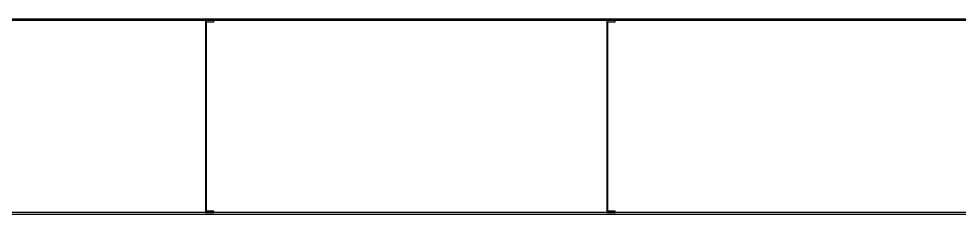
# Model space of a CAD drawing. Header units: millimetres. Extents: x 25083 to 52777, y 24772 to 45779.
# Drawn here: x 33569 to 36145, y 40039 to 40575 of the extents above; entities that cross this region are included whole.
import ezdxf

# ---------------------------------------------------------------- set-up
doc = ezdxf.new("R2010")
doc.units = ezdxf.units.MM

msp = doc.modelspace()

# ---------------------------------------------------------------- linework, layer by layer
at = {"color": 6}
for points in [[(30208.084, 40574.81), (40155.44, 40574.81)], [(40155.44, 40569.81), (30208.084, 40569.81)], [(40155.44, 40044.174), (30208.084, 40044.174)], [(30208.084, 40039.174), (40155.44, 40039.174)]]:
    msp.add_lwpolyline(points, dxfattribs=at)
for points in [[(34083.262, 40569.911), (34080.262, 40569.911), (34080.262, 40044.275), (34083.262, 40044.275), (34103.262, 40044.275), (34103.262, 40047.275), (34083.262, 40047.275), (34083.262, 40566.911), (34103.262, 40566.911), (34103.262, 40569.911)], [(35183.262, 40569.911), (35180.262, 40569.911), (35180.262, 40044.275), (35183.262, 40044.275), (35203.262, 40044.275), (35203.262, 40047.275), (35183.262, 40047.275), (35183.262, 40566.911), (35203.262, 40566.911), (35203.262, 40569.911)]]:
    msp.add_lwpolyline(points, close=True)

doc.saveas('drawing.dxf')
